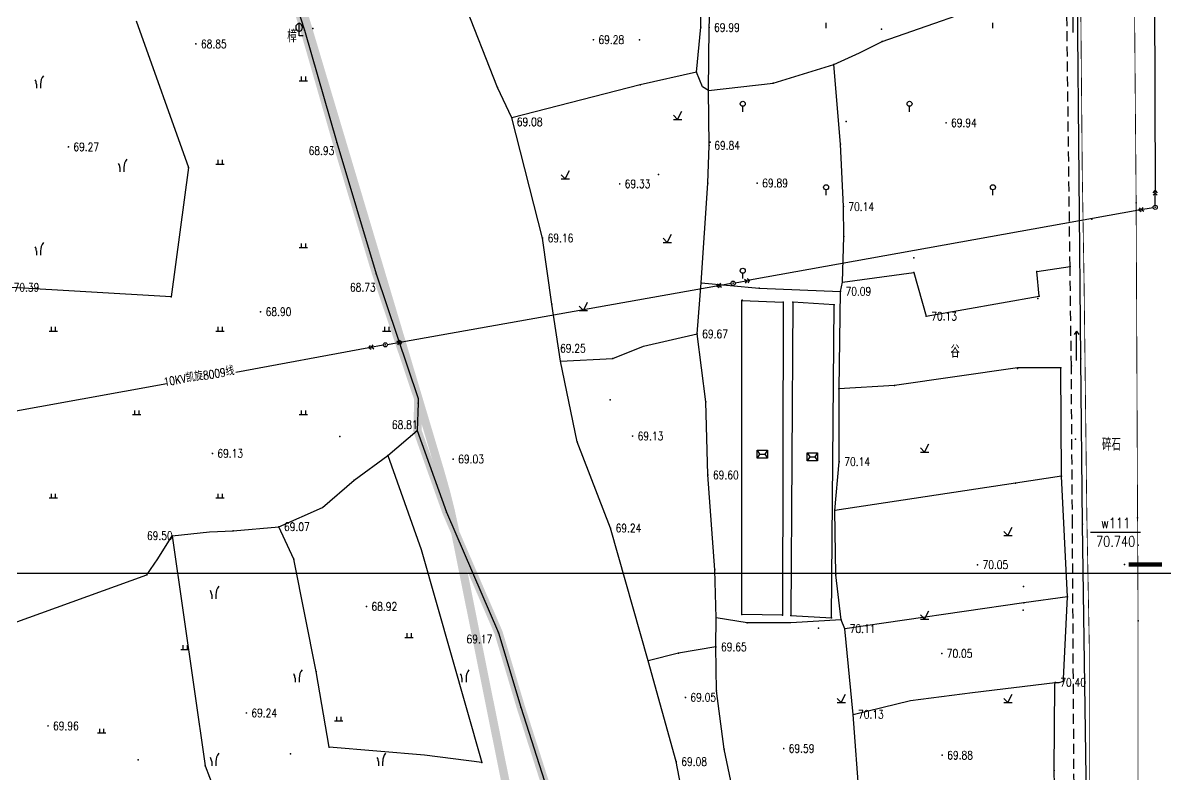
# Model space of a CAD drawing. Extents: x 10519 to 17598, y -625 to 2857.
# Drawn here: x 14022.7 to 14159.7, y 1081.6 to 1171.6 of the extents above; entities that cross this region are included whole.
import ezdxf
from ezdxf.enums import TextEntityAlignment as Align

# ---------------------------------------------------------------- set-up
doc = ezdxf.new("R2010")
doc.units = 0
doc.header["$MEASUREMENT"] = 0
doc.linetypes.add('X2', pattern=[10, 8, -2])
doc.linetypes.add('X31', pattern=[1.8, 1.2, -0.6])
doc.layers.get('0').update_dxf_attribs({"linetype": 'CONTINUOUS'})
for name, color, linetype in [('0000原地形', 252, 'CONTINUOUS'), ('0000白沙溪改线', 1, 'CONTINUOUS'), ('GCD', 224, 'CONTINUOUS'), ('TYBZ', 7, 'CONTINUOUS')]:
    doc.layers.add(name, color=color, linetype=linetype)
doc.styles.get("Standard").update_dxf_attribs({"font": 'txt8.shx', "width": 0.8, "bigfont": 'hz.shx'})
doc.styles.add('正等线体', font='txt8.shx', dxfattribs={"width": 0.8, "bigfont": 'hz.shx'})
doc.linetypes.add('10421', pattern='A,2,[150,AAA.SHX,S=1,R=0,X=0,Y=1],1e-11', length=2)
doc.linetypes.add('1161', pattern='A,0,[149,AAA.SHX,S=0.1,R=0,X=0,Y=0],-1.6', length=1.6)

# ---------------------------------------------------------------- blocks, each defined once
blk = doc.blocks.new('gc272')
at = {"linetype": 'Continuous'}
blk.add_lwpolyline([(1.25, 0), (1.25, 0), (-1.25, 0), (-1.25, 1.9), (1.25, 1.9)], close=True, dxfattribs=at)
for points in [[(-1.25, 1.9), (-0.625, 0.95), (-1.25, 0)], [(-0.625, 0.95), (0.625, 0.95)], [(1.25, 1.9), (0.625, 0.95), (1.25, 0)]]:
    blk.add_lwpolyline(points, dxfattribs=at)
blk = doc.blocks.new('GC013A')
at = {"linetype": 'Continuous'}
blk.add_line((0.5, 0), (4, 0), dxfattribs=at)
at = {"linetype": 'Continuous', "flags": 128}
for points in [[(2.88, 0.5), (3.38, 0), (2.88, -0.5)], [(3.5, 0.5), (4, 0), (3.5, -0.5)]]:
    blk.add_lwpolyline(points, dxfattribs=at)
blk = doc.blocks.new('gc170')
at = {"linetype": 'Continuous'}
blk.add_circle((0, 0), 0.5, dxfattribs=at)
blk = doc.blocks.new('GC200')
at = {"linetype": 'Continuous', "const_width": 0.2, "flags": 128}
blk.add_lwpolyline([(-0.1, 0, 1), (0.1, 0, 1)], format="xyb", close=True, dxfattribs=at)
blk = doc.blocks.new('GC168')
at = {"const_width": 1}
blk.add_lwpolyline([(1, 0), (9, 0)], dxfattribs=at)

msp = doc.modelspace()

# ---------------------------------------------------------------- linework, layer by layer
at = {"layer": '0000原地形', "linetype": 'Continuous'}
for p, q in [((14149.61, 1131.36), (14149.14, 1185.53)), ((14104.05, 1171.1, 69.72), (14104.05, 1176.28, 69.72)), ((14158.46, 1175.85), (14158.53, 1151.53)), ((14079.65, 1163.88), (14075.52, 1174.36)), ((14125.78, 1169.39, 69.72), (14142.46, 1175.22, 69.72)), ((14103.53, 1165.72, 69.72), (14104.05, 1171.1, 69.72)), ((14123.08, 1168.04, 69.72), (14125.78, 1169.39, 69.72)), ((14120, 1166.63, 69.72), (14123.08, 1168.04, 69.72)), ((14112.72, 1164.4, 69.72), (14120, 1166.63, 69.72)), ((14120.78, 1157.11, 69.94), (14120, 1166.63, 69.94)), ((14103.53, 1165.72, 69.77), (14096.75, 1164.2, 69.77)), ((14104.26, 1163.98, 69.72), (14103.53, 1165.72, 69.72)), ((14081.37, 1160.25), (14079.65, 1163.88)), ((14096.75, 1164.2, 69.77), (14081.37, 1160.25, 69.77)), ((14104.97, 1163.54, 69.72), (14104.26, 1163.98, 69.72)), ((14104.97, 1163.54, 69.72), (14112.72, 1164.4, 69.72)), ((14085.07, 1145.84), (14081.37, 1160.25)), ((14121.14, 1149.61, 69.94), (14120.78, 1157.11, 69.94)), ((14121.18, 1146.04, 69.94), (14121.14, 1149.61, 69.94)), ((14156.57, 1149.18), (14109.88, 1140.79)), ((14086.18, 1137.93), (14085.07, 1145.84)), ((14121.03, 1140.58, 69.94), (14121.18, 1146.04, 69.94)), ((14105.94, 1140.08), (14068.17, 1133.39)), ((14104.07, 1140.48, 70), (14111.04, 1139.85, 70)), ((14111.04, 1139.85, 70), (14120.79, 1139.46, 70)), ((14120.79, 1139.46, 69.94), (14121.03, 1140.58, 69.94)), ((14120.65, 1127.78, 69.94), (14120.79, 1139.46, 69.94)), ((14087.21, 1131.1), (14086.18, 1137.93)), ((14097.17, 1132.89, 69.25), (14103.6, 1134.36, 69.25)), ((14064.23, 1132.69), (14048.28, 1129.75)), ((14093.48, 1131.4, 69.25), (14097.17, 1132.89, 69.25)), ((14087.21, 1131.1, 69.25), (14093.48, 1131.4, 69.25)), ((14089.21, 1121.41), (14087.21, 1131.1)), ((14149.8, 1111.55), (14149.61, 1131.36)), ((14039.98, 1128.39), (14016.87, 1124.18, 69.85)), ((14120.65, 1119.05, 69.94), (14120.65, 1127.78, 69.94)), ((14066.5, 1119.79, 70.03), (14070.04, 1122.8, 70.03)), ((14093.22, 1111.09), (14089.21, 1121.41)), ((14062.47, 1116.83, 70.03), (14066.5, 1119.79, 70.03)), ((14120.11, 1113.2, 69.94), (14120.65, 1119.05, 69.94)), ((14058.68, 1113.56, 70.03), (14062.47, 1116.83, 70.03)), ((14147.3, 1117.3, 70.26), (14141.8, 1116.47, 70.26)), ((14141.8, 1116.47, 70.26), (14120.11, 1113.2, 70.26)), ((14053.45, 1111.25, 70.03), (14058.68, 1113.56, 70.03)), ((14120.25, 1105.49, 69.94), (14120.11, 1113.2, 69.94)), ((14047.95, 1110.78, 70.03), (14053.45, 1111.25, 70.03)), ((14097.73, 1095.18), (14093.22, 1111.09)), ((14150.31, 1077.83), (14149.8, 1111.55)), ((14038.93, 1107.4, 70.03), (14040.63, 1110.18, 70.03)), ((14040.63, 1110.18, 70.03), (14045.1, 1110.63, 70.03)), ((14045.1, 1110.63, 70.03), (14047.95, 1110.78, 70.03)), ((14150.79, 1110.6, 70.74), (14156.79, 1110.6, 70.74)), ((14037.59, 1105.5, 70.03), (14038.93, 1107.4, 70.03)), ((14011.33, 1096.03, 70.03), (14037.59, 1105.5, 70.03)), ((14120.88, 1100.12, 69.94), (14120.25, 1105.49, 69.94)), ((14142.78, 1102.15, 70.38), (14121.3, 1099.03, 70.38)), ((14148.01, 1102.84, 70.38), (14142.78, 1102.15, 70.38)), ((14109.58, 1099.74, 69.94), (14105.88, 1100.33, 69.94)), ((14120.88, 1100.12, 69.94), (14114.83, 1099.76, 69.94)), ((14114.83, 1099.76, 69.94), (14109.58, 1099.74, 69.94)), ((14101.38, 1096.09, 69.65), (14097.73, 1095.18, 69.65)), ((14105.86, 1096.85, 69.65), (14101.38, 1096.09, 69.65)), ((14101.1, 1083.11), (14097.73, 1095.18)), ((14136.63, 1091.38, 70.13), (14146.55, 1092.6, 70.13)), ((14129.19, 1090.45, 70.13), (14136.63, 1091.38, 70.13)), ((14122.3, 1088.77, 70.13), (14129.19, 1090.45, 70.13)), ((14103.45, 1070.84), (14101.1, 1083.11))]:
    msp.add_line(p, q, dxfattribs=at)
at = {"layer": '0000原地形', "linetype": '10421'}
for p, q in [((14105.03, 1171.07, 69.49), (14105.25, 1176.09, 69.49)), ((14104.97, 1163.54, 69.49), (14105.03, 1171.07, 69.49)), ((14105.05, 1156.94, 69.49), (14104.97, 1163.54, 69.49)), ((14104.87, 1152.44, 69.49), (14105.05, 1156.94, 69.49)), ((14104.07, 1140.48, 69.49), (14104.87, 1152.44, 69.49)), ((14103.6, 1134.36, 69.49), (14104.07, 1140.48, 69.49)), ((14104.64, 1126.23, 69.49), (14103.6, 1134.36, 69.49)), ((14147.3, 1117.3), (14147.2, 1130.3)), ((14104.9, 1117.46, 69.49), (14104.64, 1126.23, 69.49)), ((14105.72, 1106.08, 69.49), (14104.9, 1117.46, 69.49)), ((14148.01, 1102.84), (14147.3, 1117.3)), ((14040.63, 1110.18, 69.88), (14044.59, 1082.62, 69.88)), ((14105.88, 1100.33, 69.49), (14105.72, 1106.08, 69.49)), ((14147.55, 1093.04), (14148.01, 1102.84)), ((14105.86, 1096.85, 69.49), (14105.88, 1100.33, 69.49)), ((14121.3, 1099.03, 69.95), (14120.88, 1100.12, 69.95)), ((14122.3, 1088.77, 69.95), (14121.3, 1099.03, 69.95)), ((14105.91, 1091.6, 69.49), (14105.86, 1096.85, 69.49)), ((14146.42, 1082.03), (14146.5, 1092.3)), ((14146.5, 1092.3), (14146.55, 1092.6)), ((14146.55, 1092.6), (14147.02, 1092.6)), ((14147.02, 1092.6), (14147.55, 1092.76)), ((14147.55, 1092.76), (14147.55, 1093.04)), ((14106.85, 1084.59, 69.49), (14105.91, 1091.6, 69.49)), ((14123.59, 1071.4, 69.95), (14122.3, 1088.77, 69.95)), ((14109.51, 1072.03, 69.49), (14106.85, 1084.59, 69.49)), ((14044.59, 1082.62, 69.88), (14046.26, 1078.28, 69.88)), ((14146.54, 1074.9), (14146.42, 1082.03))]:
    msp.add_line(p, q, dxfattribs=at)
at = {"layer": '0000原地形', "linetype": 'X31'}
for p, q in [((14148.32, 1142.42), (14147.89, 1176.65)), ((14148.48, 1130.52), (14148.32, 1142.42)), ((14148.61, 1111.53), (14148.48, 1130.52)), ((14148.81, 1078.65), (14148.61, 1111.53))]:
    msp.add_line(p, q, dxfattribs=at)
at = {"layer": '0000原地形'}
for p, q in [((14148.69, 1170.49), (14148.69, 1173.99)), ((14055.85, 1170.09), (14055.85, 1171.59)), ((14119.07, 1170.98), (14119.07, 1171.63)), ((14139.07, 1170.98), (14139.07, 1171.63)), ((14056.35, 1170.09), (14055.85, 1170.09)), ((14055.87, 1164.7), (14056.87, 1164.7)), ((14056.12, 1165.2), (14056.12, 1164.7)), ((14056.62, 1165.2), (14056.62, 1164.7)), ((14024.36, 1164.3), (14024.36, 1163.8)), ((14024.86, 1164.3), (14024.86, 1163.8)), ((14100.75, 1160.56), (14101.25, 1160.06)), ((14101.25, 1160.06), (14101.75, 1161.06)), ((14109.07, 1160.98), (14109.07, 1161.63)), ((14129.07, 1160.98), (14129.07, 1161.63)), ((14100.75, 1160.06), (14101.75, 1160.06)), ((14046.12, 1155.2), (14046.12, 1154.7)), ((14046.62, 1155.2), (14046.62, 1154.7)), ((14034.36, 1154.3), (14034.36, 1153.8)), ((14034.86, 1154.3), (14034.86, 1153.8)), ((14045.87, 1154.7), (14046.87, 1154.7)), ((14087.78, 1152.93), (14088.28, 1153.93)), ((14087.28, 1153.43), (14087.78, 1152.93)), ((14087.28, 1152.93), (14088.28, 1152.93)), ((14119.07, 1150.98), (14119.07, 1151.63)), ((14139.07, 1150.98), (14139.07, 1151.63)), ((14099.51, 1145.82), (14100.01, 1145.32)), ((14099.51, 1145.32), (14100.51, 1145.32)), ((14100.01, 1145.32), (14100.51, 1146.32)), ((14024.36, 1144.3), (14024.36, 1143.8)), ((14024.86, 1144.3), (14024.86, 1143.8)), ((14055.87, 1144.7), (14056.87, 1144.7)), ((14056.12, 1145.2), (14056.12, 1144.7)), ((14056.62, 1145.2), (14056.62, 1144.7)), ((14109.07, 1140.98), (14109.07, 1141.63)), ((14089.45, 1137.67), (14089.95, 1137.17)), ((14089.45, 1137.17), (14090.45, 1137.17)), ((14089.95, 1137.17), (14090.45, 1138.17)), ((14025.87, 1134.7), (14026.87, 1134.7)), ((14026.12, 1135.2), (14026.12, 1134.7)), ((14026.62, 1135.2), (14026.62, 1134.7)), ((14045.87, 1134.7), (14046.87, 1134.7)), ((14046.12, 1135.2), (14046.12, 1134.7)), ((14046.62, 1135.2), (14046.62, 1134.7)), ((14065.87, 1134.7), (14066.87, 1134.7)), ((14066.12, 1135.2), (14066.12, 1134.7)), ((14066.62, 1135.2), (14066.62, 1134.7)), ((14149.09, 1134.69), (14148.8, 1134.28)), ((14149.09, 1131.19), (14149.09, 1134.69)), ((14149.09, 1134.69), (14149.37, 1134.28)), ((14036.12, 1125.2), (14036.12, 1124.7)), ((14036.62, 1125.2), (14036.62, 1124.7)), ((14056.12, 1125.2), (14056.12, 1124.7)), ((14056.62, 1125.2), (14056.62, 1124.7)), ((14035.87, 1124.7), (14036.87, 1124.7)), ((14055.87, 1124.7), (14056.87, 1124.7)), ((14130.38, 1120.69), (14130.88, 1120.19)), ((14130.88, 1120.19), (14131.38, 1121.19)), ((14130.38, 1120.19), (14131.38, 1120.19)), ((14026.12, 1115.2), (14026.12, 1114.7)), ((14026.62, 1115.2), (14026.62, 1114.7)), ((14046.12, 1115.2), (14046.12, 1114.7)), ((14046.62, 1115.2), (14046.62, 1114.7)), ((14025.87, 1114.7), (14026.87, 1114.7)), ((14045.87, 1114.7), (14046.87, 1114.7)), ((14140.88, 1110.19), (14141.38, 1111.19)), ((14140.38, 1110.69), (14140.88, 1110.19)), ((14140.38, 1110.19), (14141.38, 1110.19)), ((14045.38, 1103.12), (14045.38, 1102.62)), ((14045.88, 1103.12), (14045.88, 1102.62)), ((14130.38, 1100.69), (14130.88, 1100.19)), ((14130.38, 1100.19), (14131.38, 1100.19)), ((14130.88, 1100.19), (14131.38, 1101.19)), ((14068.55, 1097.99), (14069.55, 1097.99)), ((14068.8, 1098.49), (14068.8, 1097.99)), ((14069.3, 1098.49), (14069.3, 1097.99)), ((14041.67, 1096.56), (14042.67, 1096.56)), ((14041.92, 1097.06), (14041.92, 1096.56)), ((14042.42, 1097.06), (14042.42, 1096.56)), ((14055.38, 1093.12), (14055.38, 1092.62)), ((14055.88, 1093.12), (14055.88, 1092.62)), ((14075.38, 1093.12), (14075.38, 1092.62)), ((14075.88, 1093.12), (14075.88, 1092.62)), ((14120.38, 1090.69), (14120.88, 1090.19)), ((14120.88, 1090.19), (14121.38, 1091.19)), ((14140.38, 1090.69), (14140.88, 1090.19)), ((14140.88, 1090.19), (14141.38, 1091.19)), ((14120.38, 1090.19), (14121.38, 1090.19)), ((14140.38, 1090.19), (14141.38, 1090.19)), ((14060.1, 1087.99), (14061.1, 1087.99)), ((14060.35, 1088.49), (14060.35, 1087.99)), ((14060.85, 1088.49), (14060.85, 1087.99)), ((14031.67, 1086.56), (14032.67, 1086.56)), ((14031.92, 1087.06), (14031.92, 1086.56)), ((14032.42, 1087.06), (14032.42, 1086.56)), ((14045.38, 1083.12), (14045.38, 1082.62)), ((14045.88, 1083.12), (14045.88, 1082.62)), ((14065.38, 1083.12), (14065.38, 1082.62)), ((14065.88, 1083.12), (14065.88, 1082.62))]:
    msp.add_line(p, q, dxfattribs=at)
at = {"layer": '0000原地形', "linetype": '1161'}
for p, q in [((14036.31, 1171.89, 69.5), (14042.6, 1154.29, 69.5)), ((14042.6, 1154.29, 69.5), (14040.51, 1138.8, 69.5)), ((14121.03, 1140.58, 70.16), (14129.58, 1141.71, 70.16)), ((14129.58, 1141.71, 70.16), (14131.07, 1136.48, 70.16)), ((14144.33, 1141.83, 70.16), (14148.32, 1142.42, 70.16)), ((14144.63, 1138.9, 70.16), (14144.33, 1141.83, 70.16)), ((14040.51, 1138.8, 69.5), (14020.72, 1139.97, 69.5)), ((14131.07, 1136.48, 70.16), (14144.63, 1138.9, 70.16)), ((14142.03, 1130.3, 70.28), (14127.27, 1128.18, 70.28)), ((14147.2, 1130.3, 70.28), (14142.03, 1130.3, 70.28)), ((14127.27, 1128.18, 70.28), (14120.61, 1127.78, 70.28)), ((14066.5, 1119.79, 68.89), (14070.49, 1108.53, 68.89)), ((14055.21, 1107.35, 68.89), (14053.45, 1111.25, 68.89)), ((14070.49, 1108.53, 68.89), (14077.79, 1082.99, 68.89)), ((14057.89, 1093.89, 68.89), (14055.21, 1107.35, 68.89)), ((14059.47, 1084.84, 68.89), (14057.89, 1093.89, 68.89)), ((14070.91, 1083.87, 68.89), (14059.47, 1084.84, 68.89)), ((14077.79, 1082.99, 68.89), (14070.91, 1083.87, 68.89))]:
    msp.add_line(p, q, dxfattribs=at)
at = {"layer": '0000原地形', "linetype": 'X2', "const_width": 0.1, "elevation": 70.71, "flags": 128}
msp.add_lwpolyline([(14149.63, 1178.39), (14149.6, 1174.59), (14149.79, 1153.51), (14150.01, 1140.17), (14150.34, 1112.29), (14150.64, 1096.49), (14150.64, 1076.58), (14150.81, 1047.68), (14150.81, 999.47), (14150.81, 991.48), (14150.8, 989.49)], dxfattribs=at)
at = {"layer": '0000原地形', "linetype": 'Continuous', "const_width": 0.1, "elevation": 70.76, "flags": 128}
msp.add_lwpolyline([(14157.24, 990.4), (14157.11, 991.8), (14157.04, 1001.88), (14156.93, 1013.71), (14156.81, 1020.87), (14156.79, 1030.14), (14156.59, 1060.86), (14156.46, 1078.49), (14156.48, 1099.99), (14156.42, 1112.31), (14156.25, 1150.05), (14156.06, 1173.13), (14155.63, 1178.77)], dxfattribs=at)
at = {"layer": '0000原地形', "linetype": 'Continuous', "elevation": 68.46}
msp.add_lwpolyline([(14054.24, 1177.83), (14056.51, 1170.76), (14060.38, 1157.3), (14065.12, 1141.54), (14070.13, 1126.64), (14070.16, 1126.07), (14070.04, 1122.8), (14073.53, 1113.01), (14079.79, 1098.54), (14082.45, 1089.64), (14085.6, 1079.78)], dxfattribs=at)
at = {"layer": '0000原地形', "linetype": 'Continuous', "flags": 128}
msp.add_lwpolyline([(14108.96, 1100.73), (14108.94, 1138.38), (14113.91, 1138.15), (14113.83, 1100.65)], close=True, dxfattribs=at)
at = {"layer": '0000原地形', "linetype": 'Continuous', "elevation": 69.82, "flags": 128}
msp.add_lwpolyline([(14114.85, 1100.6), (14119.73, 1100.33), (14120.02, 1137.85), (14115.07, 1138.17)], close=True, dxfattribs=at)
at = {"layer": '0000原地形'}
for centre, major_axis, start_param, end_param in [((14055.97, 1171.09), (0.362, 0.362), 1.006713, 3.705676), ((14055.74, 1171.09), (0.362, 0.362), 4.148305, 6.847269), ((14023.14, 1164.2), (-0.865, 0.865), 4.003337, 4.433559), ((14026.31, 1164.35), (1.03, 1.03), 1.646391, 2.392649), ((14109.07, 1161.93), (-0.212, 0.212), 3.926991, 10.210176), ((14129.07, 1161.93), (-0.212, 0.212), 3.926991, 10.210176), ((14036.31, 1154.35), (1.03, 1.03), 1.646391, 2.392649), ((14033.14, 1154.2), (-0.865, 0.865), 4.003337, 4.433559), ((14119.07, 1151.93), (-0.212, 0.212), 3.926991, 10.210176), ((14139.07, 1151.93), (-0.212, 0.212), 3.926991, 10.210176), ((14023.14, 1144.2), (-0.865, 0.865), 4.003337, 4.433559), ((14026.31, 1144.35), (1.03, 1.03), 1.646391, 2.392649), ((14109.07, 1141.93), (-0.212, 0.212), 3.926991, 10.210176), ((14044.16, 1103.02), (-0.865, 0.865), 4.003337, 4.433559), ((14047.34, 1103.17), (1.03, 1.03), 1.646391, 2.392649), ((14054.16, 1093.02), (-0.865, 0.865), 4.003337, 4.433559), ((14057.34, 1093.17), (1.03, 1.03), 1.646391, 2.392649), ((14074.16, 1093.02), (-0.865, 0.865), 4.003337, 4.433559), ((14077.34, 1093.17), (1.03, 1.03), 1.646391, 2.392649), ((14047.34, 1083.17), (1.03, 1.03), 1.646391, 2.392649), ((14067.34, 1083.17), (1.03, 1.03), 1.646391, 2.392649), ((14044.16, 1083.02), (-0.865, 0.865), 4.003337, 4.433559), ((14064.16, 1083.02), (-0.865, 0.865), 4.003337, 4.433559)]:
    msp.add_ellipse(centre, major_axis=major_axis, ratio=1, start_param=start_param, end_param=end_param, dxfattribs=at)
at = {"layer": '0000原地形', "linetype": 'Continuous'}
for p in [(14056.51, 1170.76, 68.69), (14057.52, 1170.94, 68.32), (14104.05, 1171.1, 69.7), (14105.03, 1171.07, 69.99), (14125.71, 1170.87, 69.99), (14043.49, 1169.1, 68.85), (14096.7, 1169.61, 69.28), (14125.78, 1169.39, 70.14), (14120, 1166.63, 69.89), (14103.53, 1165.72, 69.77), (14079.65, 1163.88, 69.21), (14096.75, 1164.2, 69.22), (14104.97, 1163.54, 69.72), (14112.72, 1164.4, 69.9), (14081.37, 1160.25, 69.08), (14121.47, 1159.83, 69.94), (14028.19, 1156.77, 69.27), (14060.38, 1157.3, 68.93), (14105.05, 1156.94, 69.84), (14105.17, 1157.35, 69.89), (14120.78, 1157.11, 69.96), (14042.6, 1154.29, 68.78), (14098.97, 1153.48, 69.33), (14104.87, 1152.44, 70.02), (14121.14, 1149.61, 70.14), (14156.25, 1150.05, 70.7), (14158.54, 1149.53, 71.94), (14150.94, 1148.11, 70.77), (14085.07, 1145.84, 69.16), (14121.18, 1146.04, 70.13), (14129.58, 1143.49, 70.08), (14065.12, 1141.54, 68.73), (14129.58, 1141.71, 70.27), (14144.33, 1141.83, 70.19), (14148.32, 1142.42, 70.65), (14104.07, 1140.48, 70), (14107.91, 1140.43, 69.7), (14111.04, 1139.85, 69.91), (14121.03, 1140.58, 70.16), (14040.51, 1138.8, 69.18), (14120.79, 1139.46, 70.09), (14144.47, 1138.6, 70.24), (14144.63, 1138.9, 70.21), (14086.18, 1137.93, 69.27), (14108.94, 1138.38, 70), (14108.99, 1138.41, 69.99), (14113.91, 1138.15, 69.89), (14115.07, 1138.17, 69.9), (14120.02, 1137.85, 69.87), (14051.25, 1137.01, 68.9), (14131.07, 1136.48, 70.13), (14103.6, 1134.36, 69.67), (14066.2, 1133.05, 65.53), (14087.21, 1131.1, 69.25), (14093.48, 1131.4, 69.28), (14147.2, 1130.3, 70.28), (14148.48, 1130.52, 70.58), (14149.61, 1131.36, 70.61), (14142.03, 1130.2, 70.19), (14120.61, 1127.78, 70.03), (14127.27, 1128.18, 70.16), (14093.16, 1126.46, 69.13), (14104.64, 1126.23, 69.55), (14070.16, 1126.07, 68.7), (14060.74, 1122.05, 68.77), (14070.04, 1122.8, 68.81), (14089.21, 1121.41, 69.3), (14148.98, 1121.75, 69.81), (14045.46, 1120.04, 69.13), (14066.5, 1119.79, 68.89), (14074.34, 1119.36, 69.03), (14120.65, 1119.05, 70.14), (14062.47, 1116.83, 68.96), (14104.9, 1117.46, 69.6), (14147.3, 1117.3, 70.26), (14141.8, 1116.47, 70.16), (14073.53, 1113.01, 68.88), (14120.11, 1113.2, 70.21), (14053.45, 1111.25, 69.07), (14093.22, 1111.09, 69.24), (14149.8, 1111.55, 70.63), (14156.42, 1112.31, 70.65), (14040.63, 1110.18, 69.5), (14047.95, 1110.78, 69.03), (14156.51, 1109.03, 70.67), (14055.21, 1107.35, 69.03), (14105.72, 1106.08, 69.61), (14154.86, 1106.73, 70.74), (14037.59, 1105.5, 69.85), (14120.25, 1105.49, 69.98), (14142.74, 1104.08, 70.05), (14063.94, 1101.7, 68.92), (14142.78, 1102.15, 70.17), (14148.01, 1102.84, 70.38), (14105.88, 1100.33, 69.75), (14108.96, 1100.73, 69.72), (14113.83, 1100.65, 69.77), (14114.85, 1100.6, 69.82), (14119.73, 1100.33, 69.75), (14120.88, 1100.12, 69.94), (14142.69, 1101.25, 70.05), (14109.58, 1099.74, 69.71), (14118.14, 1099.1, 69.59), (14121.3, 1099.03, 70.11), (14156.48, 1099.99, 70.67), (14079.79, 1098.54, 69.17), (14101.38, 1096.09, 69.16), (14105.86, 1096.85, 69.65), (14097.73, 1095.18, 69.11), (14057.89, 1093.89, 69.06), (14146.55, 1092.6, 70.4), (14147.55, 1092.76, 70.47), (14102.19, 1090.81, 69.05), (14105.91, 1091.6, 69.65), (14082.45, 1089.64, 68.63), (14122.3, 1088.77, 70.13), (14054.82, 1084.04, 69.24), (14059.47, 1084.84, 69.12), (14106.85, 1084.59, 69.66), (14036.56, 1083.33, 69.96), (14044.59, 1082.62, 69.88), (14077.79, 1082.99, 68.96), (14101.1, 1083.11, 69.08), (14146.42, 1082.03, 70.42)]:
    msp.add_point(p, dxfattribs=at)
at = {"layer": '0000白沙溪改线', "const_width": 1}
msp.add_lwpolyline([(13778.65, 1222.46, 0.286738), (13825.12, 1211.75), (13856.34, 1222.52, -0.048149), (13871.28, 1226.11), (13877.69, 1227.01, -0.066902), (13899, 1227.14), (13920.16, 1224.42, 0.072578), (13949.03, 1224.92), (13954.85, 1225.87, 0.053644), (13975.48, 1231.57), (13996.86, 1240.02, -0.394984), (14035, 1224.97), (14047.42, 1198.77, -0.038165), (14052.88, 1184.54), (14072.8, 1117.8, -0.022865), (14074.57, 1110.71), (14085.17, 1058.03, -0.032004), (14086.55, 1047.9), (14090.34, 994.31, -0.155233), (14086.06, 976.63), (14078.52, 964.2, -0.028359), (14073.38, 956.73), (14011.63, 876.75)], format="xyb", dxfattribs=at)
msp.add_lwpolyline([(13778.65, 1222.46, 0.286738), (13825.12, 1211.75), (13856.34, 1222.52, -0.048149), (13871.28, 1226.11), (13877.69, 1227.01, -0.066902), (13899, 1227.14), (13920.16, 1224.42, 0.072578), (13949.03, 1224.92), (13954.85, 1225.87, 0.053644), (13975.48, 1231.57), (13996.86, 1240.02, -0.394984), (14035, 1224.97), (14047.42, 1198.77, -0.038165), (14052.88, 1184.54), (14072.8, 1117.8, -0.022865), (14074.57, 1110.71), (14085.17, 1058.03, -0.032004), (14086.55, 1047.9), (14090.34, 994.31, -0.155233), (14086.06, 976.63), (14078.52, 964.2, -0.028359), (14073.38, 956.73), (14011.63, 876.75)], format="xyb", dxfattribs=at)
at = {"layer": '0000白沙溪改线', "color": 4, "const_width": 1, "elevation": 68.18}
msp.add_lwpolyline([(14054.24, 1177.83), (14056.51, 1170.76), (14060.38, 1157.3), (14065.12, 1141.54), (14070.13, 1126.64), (14070.16, 1126.07), (14070.04, 1122.8), (14073.53, 1113.01), (14079.79, 1098.54), (14082.45, 1089.64), (14085.6, 1079.78)], dxfattribs=at)
msp.add_lwpolyline([(14054.24, 1177.83), (14056.51, 1170.76), (14060.38, 1157.3), (14065.12, 1141.54), (14070.13, 1126.64), (14070.16, 1126.07), (14070.04, 1122.8), (14073.53, 1113.01), (14079.79, 1098.54), (14082.45, 1089.64), (14085.6, 1079.78)], dxfattribs=at)
at = {"layer": 'TYBZ'}
msp.add_lwpolyline([(14372.81, 1105.71), (14372.81, 256.71), (13183.81, 256.71), (13183.81, 1105.71)], close=True, dxfattribs=at)

# ---------------------------------------------------------------- block references
at = {"layer": '0000原地形', "linetype": 'Continuous', "yscale": 0.5}
for p, xscale, rotation in [((14158.54, 1149.53), 0.500000000074509, 90.16341329782782), ((14158.54, 1149.53), 0.4999999999771274, 190.1913820962728), ((14107.91, 1140.43), 0.4999999999690833, 190.0439117039268), ((14107.91, 1140.43), 0.4999999999771275, 10.19138209627281), ((14066.2, 1133.05), 0.4999999999802281, 190.1487706858371), ((14066.2, 1133.05), 0.4999999999690833, 10.04391170392687)]:
    msp.add_blockref('GC013A', p, dxfattribs=dict(at, xscale=xscale, rotation=rotation))
at = {"layer": '0000原地形', "linetype": 'Continuous', "xscale": 0.5, "yscale": 0.5}
for name, p in [('gc170', (14158.54, 1149.53)), ('gc170', (14107.91, 1140.43)), ('gc170', (14066.2, 1133.05)), ('gc272', (14111.41, 1119.48)), ('gc272', (14117.42, 1119.16)), ('GC168', (14154.86, 1106.73, 70.74))]:
    msp.add_blockref(name, p, dxfattribs=at)
at = {"layer": 'GCD', "linetype": 'Continuous'}
ref = msp.add_blockref('GC200', (14105.03, 1171.07, 69.99), dxfattribs=dict(at, xscale=0.5, yscale=0.5, zscale=0.5))
ref.add_attrib('height', '69.99', dxfattribs={"linetype": 'Continuous', "height": 1, "style": '正等线体', "width": 0.8}).set_placement((14105.63, 1171.07, 69.99), align=Align.MIDDLE_LEFT)
ref = msp.add_blockref('GC200', (14091.16, 1169.61, 69.28), dxfattribs=dict(at, xscale=0.5, yscale=0.5, zscale=0.5))
ref.add_attrib('height', '69.28', dxfattribs={"linetype": 'Continuous', "height": 1, "style": '正等线体', "width": 0.8}).set_placement((14091.76, 1169.61, 69.28), align=Align.MIDDLE_LEFT)
ref = msp.add_blockref('GC200', (14043.49, 1169.1, 68.85), dxfattribs=dict(at, xscale=0.5, yscale=0.5, zscale=0.5))
ref.add_attrib('height', '68.85', dxfattribs={"linetype": 'Continuous', "height": 1, "style": '正等线体', "width": 0.8}).set_placement((14044.09, 1169.1, 68.85), align=Align.MIDDLE_LEFT)
ref = msp.add_blockref('GC200', (14081.37, 1160.25, 69.08), dxfattribs=dict(at, xscale=0.5, yscale=0.5, zscale=0.5))
ref.add_attrib('height', '69.08', dxfattribs={"linetype": 'Continuous', "height": 1, "style": '正等线体', "width": 0.8}).set_placement((14081.97, 1159.77, 69.08), align=Align.MIDDLE_LEFT)
ref = msp.add_blockref('GC200', (14133.45, 1159.65, 69.94), dxfattribs=dict(at, xscale=0.5, yscale=0.5, zscale=0.5))
ref.add_attrib('height', '69.94', dxfattribs={"linetype": 'Continuous', "height": 1, "style": '正等线体', "width": 0.8}).set_placement((14134.05, 1159.65, 69.94), align=Align.MIDDLE_LEFT)
ref = msp.add_blockref('GC200', (14028.19, 1156.77, 69.27), dxfattribs=dict(at, xscale=0.5, yscale=0.5, zscale=0.5))
ref.add_attrib('height', '69.27', dxfattribs={"linetype": 'Continuous', "height": 1, "style": '正等线体', "width": 0.8}).set_placement((14028.79, 1156.77, 69.27), align=Align.MIDDLE_LEFT)
ref = msp.add_blockref('GC200', (14060.38, 1157.3, 68.93), dxfattribs=dict(at, xscale=0.5, yscale=0.5, zscale=0.5))
ref.add_attrib('height', '68.93', dxfattribs={"linetype": 'Continuous', "height": 1, "style": '正等线体', "width": 0.8}).set_placement((14057, 1156.31, 68.93), align=Align.MIDDLE_LEFT)
ref = msp.add_blockref('GC200', (14105.05, 1156.94, 69.84), dxfattribs=dict(at, xscale=0.5, yscale=0.5, zscale=0.5))
ref.add_attrib('height', '69.84', dxfattribs={"linetype": 'Continuous', "height": 1, "style": '正等线体', "width": 0.8}).set_placement((14105.65, 1156.94, 69.84), align=Align.MIDDLE_LEFT)
ref = msp.add_blockref('GC200', (14094.31, 1152.34, 69.33), dxfattribs=dict(at, xscale=0.5, yscale=0.5, zscale=0.5))
ref.add_attrib('height', '69.33', dxfattribs={"linetype": 'Continuous', "height": 1, "style": '正等线体', "width": 0.8}).set_placement((14094.91, 1152.34, 69.33), align=Align.MIDDLE_LEFT)
ref = msp.add_blockref('GC200', (14110.8, 1152.43, 69.89), dxfattribs=dict(at, xscale=0.5, yscale=0.5, zscale=0.5))
ref.add_attrib('height', '69.89', dxfattribs={"linetype": 'Continuous', "height": 1, "style": '正等线体', "width": 0.8}).set_placement((14111.4, 1152.43, 69.89), align=Align.MIDDLE_LEFT)
ref = msp.add_blockref('GC200', (14121.14, 1149.61, 70.14), dxfattribs=dict(at, xscale=0.5, yscale=0.5, zscale=0.5))
ref.add_attrib('height', '70.14', dxfattribs={"linetype": 'Continuous', "height": 1, "style": '正等线体', "width": 0.8}).set_placement((14121.74, 1149.61, 70.14), align=Align.MIDDLE_LEFT)
ref = msp.add_blockref('GC200', (14085.07, 1145.84, 69.16), dxfattribs=dict(at, xscale=0.5, yscale=0.5, zscale=0.5))
ref.add_attrib('height', '69.16', dxfattribs={"linetype": 'Continuous', "height": 1, "style": '正等线体', "width": 0.8}).set_placement((14085.67, 1145.84, 69.16), align=Align.MIDDLE_LEFT)
ref = msp.add_blockref('GC200', (14065.12, 1141.54, 68.73), dxfattribs=dict(at, xscale=0.5, yscale=0.5, zscale=0.5))
ref.add_attrib('height', '68.73', dxfattribs={"linetype": 'Continuous', "height": 1, "style": '正等线体', "width": 0.8}).set_placement((14061.96, 1139.94, 68.73), align=Align.MIDDLE_LEFT)
ref = msp.add_blockref('GC200', (14021.02, 1139.94, 70.39), dxfattribs=dict(at, xscale=0.5, yscale=0.5, zscale=0.5))
ref.add_attrib('height', '70.39', dxfattribs={"linetype": 'Continuous', "height": 1, "style": '正等线体', "width": 0.8}).set_placement((14021.62, 1139.94, 70.39), align=Align.MIDDLE_LEFT)
ref = msp.add_blockref('GC200', (14120.79, 1139.46, 70.09), dxfattribs=dict(at, xscale=0.5, yscale=0.5, zscale=0.5))
ref.add_attrib('height', '70.09', dxfattribs={"linetype": 'Continuous', "height": 1, "style": '正等线体', "width": 0.8}).set_placement((14121.39, 1139.46, 70.09), align=Align.MIDDLE_LEFT)
ref = msp.add_blockref('GC200', (14051.25, 1137.01, 68.9), dxfattribs=dict(at, xscale=0.5, yscale=0.5, zscale=0.5))
ref.add_attrib('height', '68.90', dxfattribs={"linetype": 'Continuous', "height": 1, "style": '正等线体', "width": 0.8}).set_placement((14051.85, 1137.01, 68.9), align=Align.MIDDLE_LEFT)
ref = msp.add_blockref('GC200', (14131.07, 1136.48, 70.13), dxfattribs=dict(at, xscale=0.5, yscale=0.5, zscale=0.5))
ref.add_attrib('height', '70.13', dxfattribs={"linetype": 'Continuous', "height": 1, "style": '正等线体', "width": 0.8}).set_placement((14131.67, 1136.48, 70.13), align=Align.MIDDLE_LEFT)
ref = msp.add_blockref('GC200', (14103.6, 1134.36, 69.67), dxfattribs=dict(at, xscale=0.5, yscale=0.5, zscale=0.5))
ref.add_attrib('height', '69.67', dxfattribs={"linetype": 'Continuous', "height": 1, "style": '正等线体', "width": 0.8}).set_placement((14104.2, 1134.36, 69.67), align=Align.MIDDLE_LEFT)
ref = msp.add_blockref('GC200', (14087.21, 1131.1, 69.25), dxfattribs=dict(at, xscale=0.5, yscale=0.5, zscale=0.5))
ref.add_attrib('height', '69.25', dxfattribs={"linetype": 'Continuous', "height": 1, "style": '正等线体', "width": 0.8}).set_placement((14087.16, 1132.64, 69.25), align=Align.MIDDLE_LEFT)
ref = msp.add_blockref('GC200', (14070.04, 1122.8, 68.81), dxfattribs=dict(at, xscale=0.5, yscale=0.5, zscale=0.5))
ref.add_attrib('height', '68.81', dxfattribs={"linetype": 'Continuous', "height": 1, "style": '正等线体', "width": 0.8}).set_placement((14066.99, 1123.48, 68.81), align=Align.MIDDLE_LEFT)
ref = msp.add_blockref('GC200', (14095.86, 1122.12, 69.13), dxfattribs=dict(at, xscale=0.5, yscale=0.5, zscale=0.5))
ref.add_attrib('height', '69.13', dxfattribs={"linetype": 'Continuous', "height": 1, "style": '正等线体', "width": 0.8}).set_placement((14096.46, 1122.12, 69.13), align=Align.MIDDLE_LEFT)
ref = msp.add_blockref('GC200', (14045.46, 1120.04, 69.13), dxfattribs=dict(at, xscale=0.5, yscale=0.5, zscale=0.5))
ref.add_attrib('height', '69.13', dxfattribs={"linetype": 'Continuous', "height": 1, "style": '正等线体', "width": 0.8}).set_placement((14046.06, 1120.04, 69.13), align=Align.MIDDLE_LEFT)
ref = msp.add_blockref('GC200', (14074.34, 1119.36, 69.03), dxfattribs=dict(at, xscale=0.5, yscale=0.5, zscale=0.5))
ref.add_attrib('height', '69.03', dxfattribs={"linetype": 'Continuous', "height": 1, "style": '正等线体', "width": 0.8}).set_placement((14074.94, 1119.36, 69.03), align=Align.MIDDLE_LEFT)
ref = msp.add_blockref('GC200', (14120.65, 1119.05, 70.14), dxfattribs=dict(at, xscale=0.5, yscale=0.5, zscale=0.5))
ref.add_attrib('height', '70.14', dxfattribs={"linetype": 'Continuous', "height": 1, "style": '正等线体', "width": 0.8}).set_placement((14121.25, 1119.05, 70.14), align=Align.MIDDLE_LEFT)
ref = msp.add_blockref('GC200', (14104.9, 1117.46, 69.6), dxfattribs=dict(at, xscale=0.5, yscale=0.5, zscale=0.5))
ref.add_attrib('height', '69.60', dxfattribs={"linetype": 'Continuous', "height": 1, "style": '正等线体', "width": 0.8}).set_placement((14105.5, 1117.46, 69.6), align=Align.MIDDLE_LEFT)
ref = msp.add_blockref('GC200', (14053.45, 1111.25, 69.07), dxfattribs=dict(at, xscale=0.5, yscale=0.5, zscale=0.5))
ref.add_attrib('height', '69.07', dxfattribs={"linetype": 'Continuous', "height": 1, "style": '正等线体', "width": 0.8}).set_placement((14054.05, 1111.25, 69.07), align=Align.MIDDLE_LEFT)
ref = msp.add_blockref('GC200', (14093.22, 1111.09, 69.24), dxfattribs=dict(at, xscale=0.5, yscale=0.5, zscale=0.5))
ref.add_attrib('height', '69.24', dxfattribs={"linetype": 'Continuous', "height": 1, "style": '正等线体', "width": 0.8}).set_placement((14093.82, 1111.09, 69.24), align=Align.MIDDLE_LEFT)
ref = msp.add_blockref('GC200', (14040.63, 1110.18, 69.5), dxfattribs=dict(at, xscale=0.5, yscale=0.5, zscale=0.5))
ref.add_attrib('height', '69.50', dxfattribs={"linetype": 'Continuous', "height": 1, "style": '正等线体', "width": 0.8}).set_placement((14037.61, 1110.18, 69.5), align=Align.MIDDLE_LEFT)
ref = msp.add_blockref('GC200', (14137.22, 1106.7, 70.05), dxfattribs=dict(at, xscale=0.5, yscale=0.5, zscale=0.5))
ref.add_attrib('height', '70.05', dxfattribs={"linetype": 'Continuous', "height": 1, "style": '正等线体', "width": 0.8}).set_placement((14137.82, 1106.7, 70.05), align=Align.MIDDLE_LEFT)
ref = msp.add_blockref('GC200', (14063.94, 1101.7, 68.92), dxfattribs=dict(at, xscale=0.5, yscale=0.5, zscale=0.5))
ref.add_attrib('height', '68.92', dxfattribs={"linetype": 'Continuous', "height": 1, "style": '正等线体', "width": 0.8}).set_placement((14064.54, 1101.7, 68.92), align=Align.MIDDLE_LEFT)
ref = msp.add_blockref('GC200', (14121.3, 1099.03, 70.11), dxfattribs=dict(at, xscale=0.5, yscale=0.5, zscale=0.5))
ref.add_attrib('height', '70.11', dxfattribs={"linetype": 'Continuous', "height": 1, "style": '正等线体', "width": 0.8}).set_placement((14121.9, 1099.03, 70.11), align=Align.MIDDLE_LEFT)
ref = msp.add_blockref('GC200', (14079.79, 1098.54, 69.17), dxfattribs=dict(at, xscale=0.5, yscale=0.5, zscale=0.5))
ref.add_attrib('height', '69.17', dxfattribs={"linetype": 'Continuous', "height": 1, "style": '正等线体', "width": 0.8}).set_placement((14075.94, 1097.8, 69.17), align=Align.MIDDLE_LEFT)
ref = msp.add_blockref('GC200', (14105.86, 1096.85, 69.65), dxfattribs=dict(at, xscale=0.5, yscale=0.5, zscale=0.5))
ref.add_attrib('height', '69.65', dxfattribs={"linetype": 'Continuous', "height": 1, "style": '正等线体', "width": 0.8}).set_placement((14106.46, 1096.85, 69.65), align=Align.MIDDLE_LEFT)
ref = msp.add_blockref('GC200', (14132.94, 1096.07, 70.05), dxfattribs=dict(at, xscale=0.5, yscale=0.5, zscale=0.5))
ref.add_attrib('height', '70.05', dxfattribs={"linetype": 'Continuous', "height": 1, "style": '正等线体', "width": 0.8}).set_placement((14133.54, 1096.07, 70.05), align=Align.MIDDLE_LEFT)
ref = msp.add_blockref('GC200', (14146.55, 1092.6, 70.4), dxfattribs=dict(at, xscale=0.5, yscale=0.5, zscale=0.5))
ref.add_attrib('height', '70.40', dxfattribs={"linetype": 'Continuous', "height": 1, "style": '正等线体', "width": 0.8}).set_placement((14147.15, 1092.6, 70.4), align=Align.MIDDLE_LEFT)
ref = msp.add_blockref('GC200', (14102.19, 1090.81, 69.05), dxfattribs=dict(at, xscale=0.5, yscale=0.5, zscale=0.5))
ref.add_attrib('height', '69.05', dxfattribs={"linetype": 'Continuous', "height": 1, "style": '正等线体', "width": 0.8}).set_placement((14102.79, 1090.81, 69.05), align=Align.MIDDLE_LEFT)
ref = msp.add_blockref('GC200', (14049.54, 1088.94, 69.24), dxfattribs=dict(at, xscale=0.5, yscale=0.5, zscale=0.5))
ref.add_attrib('height', '69.24', dxfattribs={"linetype": 'Continuous', "height": 1, "style": '正等线体', "width": 0.8}).set_placement((14050.14, 1088.94, 69.24), align=Align.MIDDLE_LEFT)
ref = msp.add_blockref('GC200', (14122.3, 1088.77, 70.13), dxfattribs=dict(at, xscale=0.5, yscale=0.5, zscale=0.5))
ref.add_attrib('height', '70.13', dxfattribs={"linetype": 'Continuous', "height": 1, "style": '正等线体', "width": 0.8}).set_placement((14122.9, 1088.77, 70.13), align=Align.MIDDLE_LEFT)
ref = msp.add_blockref('GC200', (14025.75, 1087.39, 69.96), dxfattribs=dict(at, xscale=0.5, yscale=0.5, zscale=0.5))
ref.add_attrib('height', '69.96', dxfattribs={"linetype": 'Continuous', "height": 1, "style": '正等线体', "width": 0.8}).set_placement((14026.35, 1087.39, 69.96), align=Align.MIDDLE_LEFT)
ref = msp.add_blockref('GC200', (14113.98, 1084.68, 69.59), dxfattribs=dict(at, xscale=0.5, yscale=0.5, zscale=0.5))
ref.add_attrib('height', '69.59', dxfattribs={"linetype": 'Continuous', "height": 1, "style": '正等线体', "width": 0.8}).set_placement((14114.58, 1084.68, 69.59), align=Align.MIDDLE_LEFT)
ref = msp.add_blockref('GC200', (14132.99, 1083.88, 69.88), dxfattribs=dict(at, xscale=0.5, yscale=0.5, zscale=0.5))
ref.add_attrib('height', '69.88', dxfattribs={"linetype": 'Continuous', "height": 1, "style": '正等线体', "width": 0.8}).set_placement((14133.59, 1083.88, 69.88), align=Align.MIDDLE_LEFT)
ref = msp.add_blockref('GC200', (14101.1, 1083.11, 69.08), dxfattribs=dict(at, xscale=0.5, yscale=0.5, zscale=0.5))
ref.add_attrib('height', '69.08', dxfattribs={"linetype": 'Continuous', "height": 1, "style": '正等线体', "width": 0.8}).set_placement((14101.7, 1083.11, 69.08), align=Align.MIDDLE_LEFT)

# ---------------------------------------------------------------- texts
at = {"layer": '0000原地形', "linetype": 'Continuous', "width": 0.8}
for s, height, p in [('樟', 1.5, (14055.02, 1170.13)), ('谷', 1.5, (14134.54, 1132.32)), ('碎石', 1.5, (14153.28, 1121.21)), ('w111', 1.25, (14153.79, 1111.7, 70.74)), ('70.740', 1.25, (14153.79, 1109.5, 70.74))]:
    msp.add_text(s, height=height, dxfattribs=at).set_placement(p, align=Align.MIDDLE)
msp.add_text('10KV凯旋8009线', height=1, rotation=9.1268, dxfattribs=at).set_placement((14039.74, 1127.81), align=Align.BOTTOM_LEFT)

doc.saveas('drawing.dxf')
